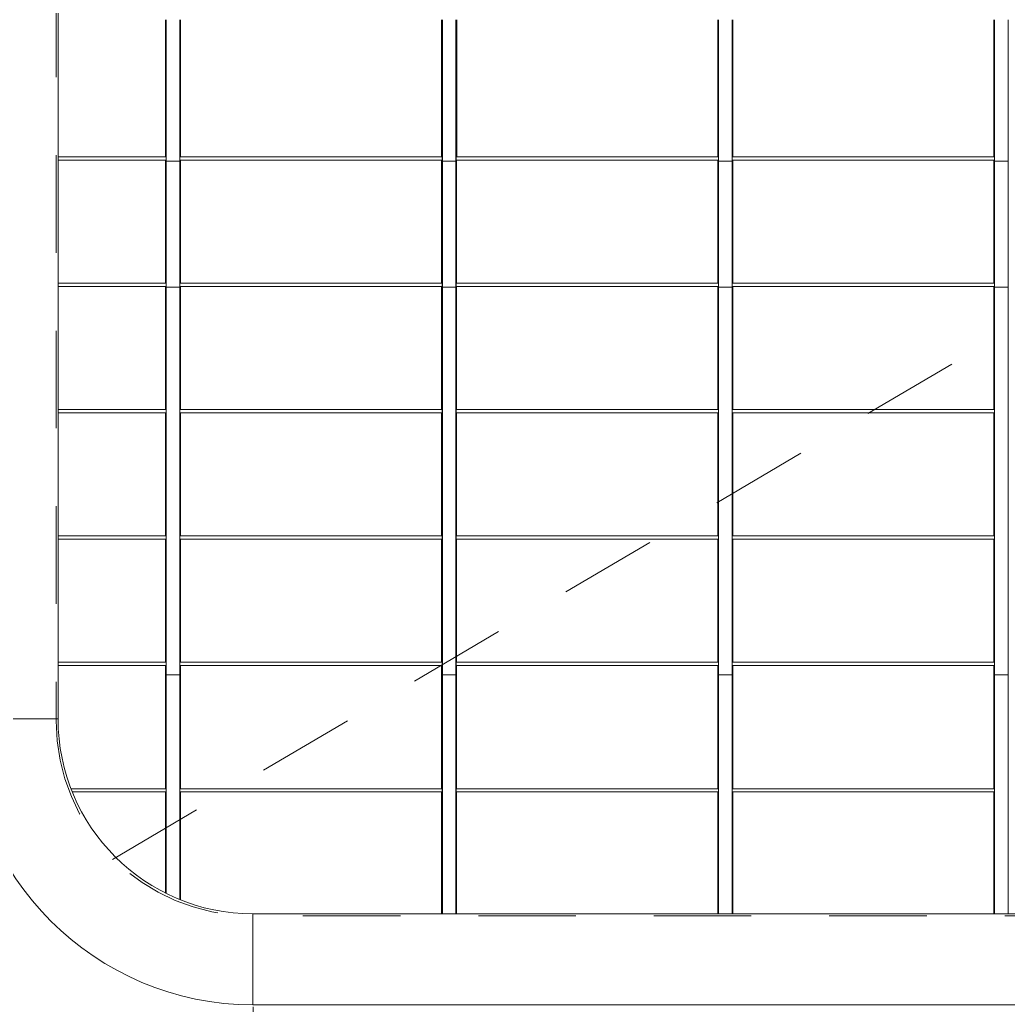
# Model space of a CAD drawing. Header units: metres. Extents: x -227.9 to -140, y 38 to 92.1.
# Drawn here: x -205.37 to -197.77, y 60.33 to 67.91 of the extents above; entities that cross this region are included whole.
import ezdxf

# ---------------------------------------------------------------- set-up
doc = ezdxf.new("R2010")
doc.units = ezdxf.units.M
doc.linetypes.add('JIS_02_0.7', pattern=[1.35, 0.75, -0.6])
doc.layers.add('A-DETL', color=94, linetype='Continuous', lineweight=5, true_color=0x00a600)
doc.layers.add('A-DETL-MBND', color=9, linetype='Continuous', lineweight=5, true_color=0xc0c0c0)
doc.layers.add('A-ROOF', color=7, linetype='Continuous', lineweight=5)

# ---------------------------------------------------------------- blocks, each defined once
blk = doc.blocks.new('LAG-B1020-CADRE STRUCTURELLE-PATIO - MUC-PATIO_skp_80-11715553-MUC-LAG-PRO-PLA-ARC-TZN-N03-AG02F')
at = {"layer": 'A-DETL-MBND'}
for p, q in [((1.8076, 7.8857), (1.8076, 6.8313)), ((1.8076, 6.8313), (1.8076, 7.8857)), ((1.9215, 7.8857), (1.9215, 6.8313)), ((1.9215, 6.8313), (1.9215, 7.8857)), ((3.9326, 7.8857), (3.9326, 6.8313)), ((3.9326, 6.8313), (3.9326, 7.8857)), ((4.0465, 7.8857), (4.0465, 6.8313)), ((4.0465, 6.8313), (4.0465, 7.8857)), ((6.0576, 7.8857), (6.0576, 6.8313)), ((6.0576, 6.8313), (6.0576, 7.8857)), ((6.1715, 7.8857), (6.1715, 6.8313)), ((6.1715, 6.8313), (6.1715, 7.8857)), ((8.1826, 7.8857), (8.1826, 6.8313)), ((8.1826, 6.8313), (8.1826, 7.8857)), ((0.9802, 6.8313), (1.8076, 6.8313)), ((0.9802, 6.8313), (1.8076, 6.8313)), ((1.8115, 6.8069), (0.9802, 6.8069)), ((0.9802, 6.8069), (1.8115, 6.8069)), ((1.8071, 6.8069), (1.8071, 5.8597)), ((1.8071, 5.8597), (1.8071, 6.8069)), ((1.9177, 6.8069), (3.9365, 6.8069)), ((3.9365, 6.8069), (1.9177, 6.8069)), ((1.921, 5.8597), (1.921, 6.8069)), ((1.921, 6.8069), (1.921, 5.8597)), ((1.9215, 6.8313), (3.9326, 6.8313)), ((3.9326, 6.8313), (1.9215, 6.8313)), ((3.9321, 5.8597), (3.9321, 6.8069)), ((3.9321, 6.8069), (3.9321, 5.8597)), ((4.0427, 6.8069), (6.0615, 6.8069)), ((6.0615, 6.8069), (4.0427, 6.8069)), ((4.046, 5.8597), (4.046, 6.8069)), ((4.046, 6.8069), (4.046, 5.8597)), ((4.0465, 6.8313), (6.0576, 6.8313)), ((6.0576, 6.8313), (4.0465, 6.8313)), ((6.0571, 5.8597), (6.0571, 6.8069)), ((6.0571, 6.8069), (6.0571, 5.8597)), ((6.1677, 6.8069), (8.1865, 6.8069)), ((8.1865, 6.8069), (6.1677, 6.8069)), ((6.171, 5.8597), (6.171, 6.8069)), ((6.171, 6.8069), (6.171, 5.8597)), ((6.1715, 6.8313), (8.1826, 6.8313)), ((8.1826, 6.8313), (6.1715, 6.8313)), ((8.1821, 5.8597), (8.1821, 6.8069)), ((8.1821, 6.8069), (8.1821, 5.8597)), ((0.9802, 5.8597), (1.8071, 5.8597)), ((0.9802, 5.8597), (1.8071, 5.8597)), ((1.921, 5.8597), (3.9321, 5.8597)), ((1.921, 5.8597), (3.9321, 5.8597)), ((4.046, 5.8597), (6.0571, 5.8597)), ((4.046, 5.8597), (6.0571, 5.8597)), ((6.171, 5.8597), (8.1821, 5.8597)), ((6.171, 5.8597), (8.1821, 5.8597)), ((1.8115, 5.8353), (0.9802, 5.8353)), ((0.9802, 5.8353), (1.8115, 5.8353)), ((1.8071, 5.8353), (1.8071, 4.8881)), ((1.8071, 4.8881), (1.8071, 5.8353)), ((1.9177, 5.8353), (3.9365, 5.8353)), ((1.9177, 5.8353), (3.9365, 5.8353)), ((1.921, 4.8881), (1.921, 5.8353)), ((1.921, 5.8353), (1.921, 4.8881)), ((3.9321, 4.8881), (3.9321, 5.8353)), ((3.9321, 5.8353), (3.9321, 4.8881)), ((4.0427, 5.8353), (6.0615, 5.8353)), ((4.0427, 5.8353), (6.0615, 5.8353)), ((4.046, 4.8881), (4.046, 5.8353)), ((4.046, 5.8353), (4.046, 4.8881)), ((6.0571, 4.8881), (6.0571, 5.8353)), ((6.0571, 5.8353), (6.0571, 4.8881)), ((6.1677, 5.8353), (8.1865, 5.8353)), ((6.1677, 5.8353), (8.1865, 5.8353)), ((6.171, 4.8881), (6.171, 5.8353)), ((6.171, 5.8353), (6.171, 4.8881)), ((8.1821, 4.8881), (8.1821, 5.8353)), ((8.1821, 5.8353), (8.1821, 4.8881)), ((0.9802, 4.8881), (1.8071, 4.8881)), ((0.9802, 4.8881), (1.8071, 4.8881)), ((1.921, 4.8881), (3.9321, 4.8881)), ((1.921, 4.8881), (3.9321, 4.8881)), ((4.046, 4.8881), (6.0571, 4.8881)), ((4.046, 4.8881), (6.0571, 4.8881)), ((6.171, 4.8881), (8.1821, 4.8881)), ((6.171, 4.8881), (8.1821, 4.8881)), ((1.8115, 4.8637), (0.9802, 4.8637)), ((0.9802, 4.8637), (1.8115, 4.8637)), ((1.8071, 4.8637), (1.8071, 3.9159)), ((1.8071, 3.9159), (1.8071, 4.8637)), ((1.9177, 4.8637), (3.9365, 4.8637)), ((1.9177, 4.8637), (3.9365, 4.8637)), ((1.921, 3.9159), (1.921, 4.8637)), ((1.921, 4.8637), (1.921, 3.9159)), ((3.9321, 3.9159), (3.9321, 4.8637)), ((3.9321, 4.8637), (3.9321, 3.9159)), ((4.0427, 4.8637), (6.0615, 4.8637)), ((4.0427, 4.8637), (6.0615, 4.8637)), ((4.046, 3.9159), (4.046, 4.8637)), ((4.046, 4.8637), (4.046, 3.9159)), ((6.0571, 3.9159), (6.0571, 4.8637)), ((6.0571, 4.8637), (6.0571, 3.9159)), ((6.1677, 4.8637), (8.1865, 4.8637)), ((6.1677, 4.8637), (8.1865, 4.8637)), ((6.171, 3.9159), (6.171, 4.8637)), ((6.171, 4.8637), (6.171, 3.9159)), ((8.1821, 3.9159), (8.1821, 4.8637)), ((8.1821, 4.8637), (8.1821, 3.9159)), ((0.9802, 3.9159), (1.8071, 3.9159)), ((0.9802, 3.9159), (1.8071, 3.9159)), ((1.8115, 3.8915), (0.9802, 3.8915)), ((0.9802, 3.8915), (1.8115, 3.8915)), ((1.8071, 3.8915), (1.8071, 2.9443)), ((1.8071, 2.9443), (1.8071, 3.8915)), ((1.9177, 3.8915), (3.9365, 3.8915)), ((1.9177, 3.8915), (3.9365, 3.8915)), ((1.921, 3.9159), (3.9321, 3.9159)), ((1.921, 3.9159), (3.9321, 3.9159)), ((1.921, 2.9443), (1.921, 3.8915)), ((1.921, 3.8915), (1.921, 2.9443)), ((3.9321, 2.9443), (3.9321, 3.8915)), ((3.9321, 3.8915), (3.9321, 2.9443)), ((4.0427, 3.8915), (6.0615, 3.8915)), ((4.0427, 3.8915), (6.0615, 3.8915)), ((4.046, 3.9159), (6.0571, 3.9159)), ((4.046, 3.9159), (6.0571, 3.9159)), ((4.046, 2.9443), (4.046, 3.8915)), ((4.046, 3.8915), (4.046, 2.9443)), ((6.0571, 2.9443), (6.0571, 3.8915)), ((6.0571, 3.8915), (6.0571, 2.9443)), ((6.1677, 3.8915), (8.1865, 3.8915)), ((6.1677, 3.8915), (8.1865, 3.8915)), ((6.171, 3.9159), (8.1821, 3.9159)), ((6.171, 3.9159), (8.1821, 3.9159)), ((6.171, 2.9443), (6.171, 3.8915)), ((6.171, 3.8915), (6.171, 2.9443)), ((8.1821, 2.9443), (8.1821, 3.8915)), ((8.1821, 3.8915), (8.1821, 2.9443)), ((0.9802, 2.9443), (1.8071, 2.9443)), ((0.9802, 2.9443), (1.8071, 2.9443)), ((1.8115, 2.92), (0.9802, 2.92)), ((0.9802, 2.92), (1.8115, 2.92)), ((1.8071, 2.9199), (1.8071, 1.9715)), ((1.8071, 1.9715), (1.8071, 2.9199)), ((1.9177, 2.92), (3.9365, 2.92)), ((1.9177, 2.92), (3.9365, 2.92)), ((1.921, 2.9443), (3.9321, 2.9443)), ((1.921, 2.9443), (3.9321, 2.9443)), ((1.921, 1.9715), (1.921, 2.9199)), ((1.921, 2.9199), (1.921, 1.9715)), ((3.9321, 1.9715), (3.9321, 2.9199)), ((3.9321, 2.9199), (3.9321, 1.9715)), ((4.0427, 2.92), (6.0615, 2.92)), ((4.0427, 2.92), (6.0615, 2.92)), ((4.046, 2.9443), (6.0571, 2.9443)), ((4.046, 2.9443), (6.0571, 2.9443)), ((4.046, 1.9715), (4.046, 2.9199)), ((4.046, 2.9199), (4.046, 1.9715)), ((6.0571, 1.9715), (6.0571, 2.9199)), ((6.0571, 2.9199), (6.0571, 1.9715)), ((6.1677, 2.92), (8.1865, 2.92)), ((6.1677, 2.92), (8.1865, 2.92)), ((6.171, 2.9443), (8.1821, 2.9443)), ((6.171, 2.9443), (8.1821, 2.9443)), ((6.171, 1.9715), (6.171, 2.9199)), ((6.171, 2.9199), (6.171, 1.9715)), ((8.1821, 1.9715), (8.1821, 2.9199)), ((8.1821, 2.9199), (8.1821, 1.9715)), ((1.8071, 1.9715), (1.0808, 1.9715)), ((1.8071, 1.9715), (1.0808, 1.9715)), ((1.8115, 1.9471), (1.0909, 1.9471)), ((1.0909, 1.9471), (1.8115, 1.9471)), ((1.8071, 1.9471), (1.8071, 1.17)), ((1.8071, 1.17), (1.8071, 1.9471)), ((1.9177, 1.9471), (3.9365, 1.9471)), ((1.9177, 1.9471), (3.9365, 1.9471)), ((1.921, 1.9715), (3.9321, 1.9715)), ((1.921, 1.9715), (3.9321, 1.9715)), ((1.921, 1.1187), (1.921, 1.9471)), ((1.921, 1.9471), (1.921, 1.1187)), ((3.9321, 1.0091), (3.9321, 1.9471)), ((3.9321, 1.9471), (3.9321, 1.0091)), ((4.0427, 1.9471), (6.0615, 1.9471)), ((4.0427, 1.9471), (6.0615, 1.9471)), ((4.046, 1.9715), (6.0571, 1.9715)), ((4.046, 1.9715), (6.0571, 1.9715)), ((4.046, 1.0091), (4.046, 1.9471)), ((4.046, 1.9471), (4.046, 1.0091)), ((6.0571, 1.0091), (6.0571, 1.9471)), ((6.0571, 1.9471), (6.0571, 1.0091)), ((6.1677, 1.9471), (8.1865, 1.9471)), ((6.1677, 1.9471), (8.1865, 1.9471)), ((6.171, 1.9715), (8.1821, 1.9715)), ((6.171, 1.9715), (8.1821, 1.9715)), ((6.171, 1.0091), (6.171, 1.9471)), ((6.171, 1.9471), (6.171, 1.0091)), ((8.1821, 1.0091), (8.1821, 1.9471)), ((8.1821, 1.9471), (8.1821, 1.0091))]:
    blk.add_line(p, q, dxfattribs=at)
blk = doc.blocks.new('LAG-B1020-CADRE STRUCTURELLE-PATIO - MUC-PATIO_skp_79-11715552-MUC-LAG-PRO-PLA-ARC-TZN-N03-AG02F')
at = {"layer": 'A-DETL-MBND'}
for p, q in [((1.7871, 6.8029), (1.7871, 7.8574)), ((1.7871, 7.8574), (1.7871, 6.8029)), ((1.901, 7.8574), (1.901, 6.8029)), ((1.901, 7.8574), (1.901, 6.8029)), ((3.9121, 6.8029), (3.9121, 7.8574)), ((3.9121, 7.8574), (3.9121, 6.8029)), ((4.026, 7.8574), (4.026, 6.8029)), ((4.026, 7.8574), (4.026, 6.8029)), ((6.0371, 6.8029), (6.0371, 7.8574)), ((6.0371, 7.8574), (6.0371, 6.8029)), ((6.151, 7.8574), (6.151, 6.8029)), ((6.151, 7.8574), (6.151, 6.8029)), ((8.1621, 6.8029), (8.1621, 7.8574)), ((8.1621, 7.8574), (8.1621, 6.8029)), ((1.7871, 6.8029), (0.9602, 6.8029)), ((1.7871, 6.8029), (0.9602, 6.8029)), ((1.7865, 5.8313), (1.7865, 6.7786)), ((1.7865, 6.7786), (1.7865, 5.8313)), ((3.9121, 6.8029), (1.901, 6.8029)), ((1.901, 6.8029), (3.9121, 6.8029)), ((1.901, 6.7786), (1.901, 5.8313)), ((1.901, 6.7786), (1.901, 5.8313)), ((3.9121, 5.8313), (3.9121, 6.7786)), ((3.9121, 6.7786), (3.9121, 5.8313)), ((6.0371, 6.8029), (4.026, 6.8029)), ((4.026, 6.8029), (6.0371, 6.8029)), ((4.026, 6.7786), (4.026, 5.8313)), ((4.026, 6.7786), (4.026, 5.8313)), ((6.0371, 5.8313), (6.0371, 6.7786)), ((6.0371, 6.7786), (6.0371, 5.8313)), ((8.1621, 6.8029), (6.151, 6.8029)), ((6.151, 6.8029), (8.1621, 6.8029)), ((6.151, 6.7786), (6.151, 5.8313)), ((6.151, 6.7786), (6.151, 5.8313)), ((8.1621, 5.8313), (8.1621, 6.7786)), ((8.1621, 6.7786), (8.1621, 5.8313)), ((1.7865, 5.8313), (0.9602, 5.8313)), ((1.7865, 5.8313), (0.9602, 5.8313)), ((1.7865, 4.8597), (1.7865, 5.807)), ((1.7865, 5.807), (1.7865, 4.8597)), ((3.9121, 5.8313), (1.901, 5.8313)), ((3.9121, 5.8313), (1.901, 5.8313)), ((1.901, 5.807), (1.901, 4.8597)), ((1.901, 5.807), (1.901, 4.8597)), ((3.9121, 4.8597), (3.9121, 5.807)), ((3.9121, 5.807), (3.9121, 4.8597)), ((6.0371, 5.8313), (4.026, 5.8313)), ((6.0371, 5.8313), (4.026, 5.8313)), ((4.026, 5.807), (4.026, 4.8597)), ((4.026, 5.807), (4.026, 4.8597)), ((6.0371, 4.8597), (6.0371, 5.807)), ((6.0371, 5.807), (6.0371, 4.8597)), ((8.1621, 5.8313), (6.151, 5.8313)), ((8.1621, 5.8313), (6.151, 5.8313)), ((6.151, 5.807), (6.151, 4.8597)), ((6.151, 5.807), (6.151, 4.8597)), ((8.1621, 4.8597), (8.1621, 5.807)), ((8.1621, 5.807), (8.1621, 4.8597)), ((1.7865, 4.8597), (0.9602, 4.8597)), ((1.7865, 4.8597), (0.9602, 4.8597)), ((1.7865, 3.8876), (1.7865, 4.8354)), ((1.7865, 4.8354), (1.7865, 3.8876)), ((3.9121, 4.8597), (1.901, 4.8597)), ((3.9121, 4.8597), (1.901, 4.8597)), ((1.901, 4.8354), (1.901, 3.8876)), ((1.901, 4.8354), (1.901, 3.8876)), ((3.9121, 3.8876), (3.9121, 4.8354)), ((3.9121, 4.8354), (3.9121, 3.8876)), ((6.0371, 4.8597), (4.026, 4.8597)), ((6.0371, 4.8597), (4.026, 4.8597)), ((4.026, 4.8354), (4.026, 3.8876)), ((4.026, 4.8354), (4.026, 3.8876)), ((6.0371, 3.8876), (6.0371, 4.8354)), ((6.0371, 4.8354), (6.0371, 3.8876)), ((8.1621, 4.8597), (6.151, 4.8597)), ((8.1621, 4.8597), (6.151, 4.8597)), ((6.151, 4.8354), (6.151, 3.8876)), ((6.151, 4.8354), (6.151, 3.8876)), ((8.1621, 3.8876), (8.1621, 4.8354)), ((8.1621, 4.8354), (8.1621, 3.8876)), ((1.7865, 3.8876), (0.9602, 3.8876)), ((1.7865, 3.8876), (0.9602, 3.8876)), ((3.9121, 3.8876), (1.901, 3.8876)), ((3.9121, 3.8876), (1.901, 3.8876)), ((6.0371, 3.8876), (4.026, 3.8876)), ((6.0371, 3.8876), (4.026, 3.8876)), ((8.1621, 3.8876), (6.151, 3.8876)), ((8.1621, 3.8876), (6.151, 3.8876)), ((1.7865, 2.916), (1.7865, 3.8632)), ((1.7865, 3.8632), (1.7865, 2.916)), ((1.901, 3.8632), (1.901, 2.916)), ((1.901, 3.8632), (1.901, 2.916)), ((3.9121, 2.916), (3.9121, 3.8632)), ((3.9121, 3.8632), (3.9121, 2.916)), ((4.026, 3.8632), (4.026, 2.916)), ((4.026, 3.8632), (4.026, 2.916)), ((6.0371, 2.916), (6.0371, 3.8632)), ((6.0371, 3.8632), (6.0371, 2.916)), ((6.151, 3.8632), (6.151, 2.916)), ((6.151, 3.8632), (6.151, 2.916)), ((8.1621, 2.916), (8.1621, 3.8632)), ((8.1621, 3.8632), (8.1621, 2.916)), ((1.7865, 2.916), (0.9602, 2.916)), ((1.7865, 2.916), (0.9602, 2.916)), ((1.7871, 2.8916), (1.7871, 1.9432)), ((1.7871, 2.8916), (1.7871, 1.9432)), ((3.9121, 2.916), (1.901, 2.916)), ((3.9121, 2.916), (1.901, 2.916)), ((1.901, 2.8916), (1.901, 1.9432)), ((1.901, 2.8916), (1.901, 1.9432)), ((3.9121, 1.9432), (3.9121, 2.8916)), ((3.9121, 2.8916), (3.9121, 1.9432)), ((6.0371, 2.916), (4.026, 2.916)), ((6.0371, 2.916), (4.026, 2.916)), ((4.026, 2.8916), (4.026, 1.9432)), ((4.026, 2.8916), (4.026, 1.9432)), ((6.0371, 1.9432), (6.0371, 2.8916)), ((6.0371, 2.8916), (6.0371, 1.9432)), ((8.1621, 2.916), (6.151, 2.916)), ((8.1621, 2.916), (6.151, 2.916)), ((6.151, 2.8916), (6.151, 1.9432)), ((6.151, 2.8916), (6.151, 1.9432)), ((8.1621, 1.9432), (8.1621, 2.8916)), ((8.1621, 2.8916), (8.1621, 1.9432)), ((1.0608, 1.9432), (1.7871, 1.9432)), ((1.0608, 1.9432), (1.7871, 1.9432)), ((1.7871, 1.9188), (1.7871, 1.1417)), ((1.7871, 1.9188), (1.7871, 1.1417)), ((3.9121, 1.9432), (1.901, 1.9432)), ((3.9121, 1.9432), (1.901, 1.9432)), ((1.901, 1.9188), (1.901, 1.0904)), ((1.901, 1.9188), (1.901, 1.0904)), ((3.9121, 0.9808), (3.9121, 1.9188)), ((3.9121, 1.9188), (3.9121, 0.9808)), ((6.0371, 1.9432), (4.026, 1.9432)), ((6.0371, 1.9432), (4.026, 1.9432)), ((4.026, 1.9188), (4.026, 0.9808)), ((4.026, 1.9188), (4.026, 0.9808)), ((6.0371, 0.9808), (6.0371, 1.9188)), ((6.0371, 1.9188), (6.0371, 0.9808)), ((8.1621, 1.9432), (6.151, 1.9432)), ((8.1621, 1.9432), (6.151, 1.9432)), ((6.151, 1.9188), (6.151, 0.9808)), ((6.151, 1.9188), (6.151, 0.9808)), ((8.1621, 0.9808), (8.1621, 1.9188)), ((8.1621, 1.9188), (8.1621, 0.9808))]:
    blk.add_line(p, q, dxfattribs=at)
blk = doc.blocks.new('LAG-B1020-CADRE STRUCTURELLE-PATIO - MUC-PATIO_skp_76-11715549-MUC-LAG-PRO-PLA-ARC-TZN-N03-AG02F')
at = {"layer": 'A-DETL-MBND'}
for p, q in [((1.901, 7.9319), (1.901, 6.8445)), ((1.901, 7.9319), (1.901, 6.8445)), ((2.006, 7.9319), (2.006, 6.8445)), ((2.006, 6.8445), (2.006, 7.9319)), ((4.026, 7.9319), (4.026, 6.8445)), ((4.026, 7.9319), (4.026, 6.8445)), ((4.131, 7.9319), (4.131, 6.8445)), ((4.131, 6.8445), (4.131, 7.9319)), ((6.151, 7.9319), (6.151, 6.8445)), ((6.151, 7.9319), (6.151, 6.8445)), ((6.256, 7.9319), (6.256, 6.8445)), ((6.256, 6.8445), (6.256, 7.9319)), ((8.276, 7.9319), (8.276, 6.8445)), ((8.276, 7.9319), (8.276, 6.8445)), ((8.381, 7.9319), (8.381, 6.8445)), ((8.381, 6.8445), (8.381, 7.9319)), ((2.006, 6.8445), (1.901, 6.8445)), ((2.006, 6.8445), (1.901, 6.8445)), ((1.901, 5.8739), (1.901, 6.8445)), ((1.901, 6.8445), (1.901, 5.8739)), ((2.006, 6.8445), (2.006, 5.8739)), ((2.006, 6.8445), (2.006, 5.8739)), ((4.131, 6.8445), (4.026, 6.8445)), ((4.131, 6.8445), (4.026, 6.8445)), ((4.026, 5.8739), (4.026, 6.8445)), ((4.026, 6.8445), (4.026, 5.8739)), ((4.131, 6.8445), (4.131, 5.8739)), ((4.131, 6.8445), (4.131, 5.8739)), ((6.256, 6.8445), (6.151, 6.8445)), ((6.256, 6.8445), (6.151, 6.8445)), ((6.151, 5.8739), (6.151, 6.8445)), ((6.151, 6.8445), (6.151, 5.8739)), ((6.256, 6.8445), (6.256, 5.8739)), ((6.256, 6.8445), (6.256, 5.8739)), ((8.381, 6.8445), (8.276, 6.8445)), ((8.381, 6.8445), (8.276, 6.8445)), ((8.276, 5.8739), (8.276, 6.8445)), ((8.276, 6.8445), (8.276, 5.8739)), ((8.381, 6.8445), (8.381, 5.8739)), ((8.381, 6.8445), (8.381, 5.8739)), ((2.006, 5.8739), (1.901, 5.8739)), ((1.901, 5.8739), (2.006, 5.8739)), ((1.901, 5.8739), (1.901, 2.8946)), ((1.901, 5.8739), (1.901, 2.8946)), ((2.006, 5.8738), (2.006, 2.8946)), ((2.006, 2.8946), (2.006, 5.8738)), ((4.131, 5.8739), (4.026, 5.8739)), ((4.026, 5.8739), (4.131, 5.8739)), ((4.026, 5.8739), (4.026, 2.8946)), ((4.026, 5.8739), (4.026, 2.8946)), ((4.131, 5.8738), (4.131, 2.8946)), ((4.131, 2.8946), (4.131, 5.8738)), ((6.256, 5.8739), (6.151, 5.8739)), ((6.151, 5.8739), (6.256, 5.8739)), ((6.151, 5.8739), (6.151, 2.8946)), ((6.151, 5.8739), (6.151, 2.8946)), ((6.256, 5.8738), (6.256, 2.8946)), ((6.256, 2.8946), (6.256, 5.8738)), ((8.381, 5.8739), (8.276, 5.8739)), ((8.276, 5.8739), (8.381, 5.8739)), ((8.276, 5.8739), (8.276, 2.8946)), ((8.276, 5.8739), (8.276, 2.8946)), ((8.381, 5.8738), (8.381, 2.8946)), ((8.381, 2.8946), (8.381, 5.8738)), ((2.006, 2.8946), (1.901, 2.8946)), ((2.006, 2.8946), (1.901, 2.8946)), ((1.901, 1.2139), (1.901, 2.8946)), ((1.901, 2.8946), (1.901, 1.2139)), ((2.006, 2.8945), (2.006, 1.1667)), ((2.006, 2.8945), (2.006, 1.1667)), ((4.131, 2.8946), (4.026, 2.8946)), ((4.131, 2.8946), (4.026, 2.8946)), ((4.026, 1.0552), (4.026, 2.8946)), ((4.026, 2.8946), (4.026, 1.0552)), ((4.131, 2.8945), (4.131, 1.0552)), ((4.131, 2.8945), (4.131, 1.0552)), ((6.256, 2.8946), (6.151, 2.8946)), ((6.256, 2.8946), (6.151, 2.8946)), ((6.151, 1.0552), (6.151, 2.8946)), ((6.151, 2.8946), (6.151, 1.0552)), ((6.256, 2.8945), (6.256, 1.0552)), ((6.256, 2.8945), (6.256, 1.0552)), ((8.381, 2.8946), (8.276, 2.8946)), ((8.381, 2.8946), (8.276, 2.8946)), ((8.276, 1.0552), (8.276, 2.8946)), ((8.276, 2.8946), (8.276, 1.0552)), ((8.381, 2.8945), (8.381, 1.0552)), ((8.381, 2.8945), (8.381, 1.0552))]:
    blk.add_line(p, q, dxfattribs=at)

msp = doc.modelspace()

# ---------------------------------------------------------------- linework, layer by layer
at = {"layer": 'A-DETL', "color": 7, "linetype": 'JIS_02_0.7'}
for p, q in [((-204.6608, 61.447), (-182.3929, 74.5785)), ((-205.0941, 73.6135), (-205.0941, 62.5135)), ((-183.5441, 61.0135), (-203.5941, 61.0135))]:
    msp.add_line(p, q, dxfattribs=at)
for radius in [2.7, 1.5]:
    msp.add_arc((-203.5941, 62.5135), radius, 180, 270, dxfattribs=at)
at = {"layer": 'A-DETL-MBND'}
for p, q in [((-205.0791, 73.5985), (-205.0791, 62.5285)), ((-205.7791, 62.5285), (-205.0791, 62.5285)), ((-203.5791, 60.3285), (-203.5791, 61.0285)), ((-203.5791, 61.0285), (-183.5591, 61.0285))]:
    msp.add_line(p, q, dxfattribs=at)
at = {"layer": 'A-DETL-MBND', "lineweight": 9}
for p, q in [((-204.2511, 66.8507), (-204.2511, 67.9051)), ((-204.2511, 67.9051), (-204.2511, 66.8507)), ((-204.2505, 67.9051), (-204.2505, 66.8507)), ((-204.2505, 66.8507), (-204.2505, 67.9051)), ((-204.2466, 67.9051), (-204.2466, 66.8178)), ((-204.2466, 67.9051), (-204.2466, 66.8178)), ((-204.1416, 67.9051), (-204.1416, 66.8178)), ((-204.1416, 66.8178), (-204.1416, 67.9051)), ((-204.1372, 67.9051), (-204.1372, 66.8507)), ((-204.1372, 67.9051), (-204.1372, 66.8507)), ((-204.1366, 67.9051), (-204.1366, 66.8507)), ((-204.1366, 66.8507), (-204.1366, 67.9051)), ((-202.1261, 66.8507), (-202.1261, 67.9051)), ((-202.1261, 67.9051), (-202.1261, 66.8507)), ((-202.1255, 67.9051), (-202.1255, 66.8507)), ((-202.1255, 66.8507), (-202.1255, 67.9051)), ((-202.1216, 67.9051), (-202.1216, 66.8178)), ((-202.1216, 67.9051), (-202.1216, 66.8178)), ((-202.0166, 67.9051), (-202.0166, 66.8178)), ((-202.0166, 66.8178), (-202.0166, 67.9051)), ((-202.0122, 67.9051), (-202.0122, 66.8507)), ((-202.0122, 67.9051), (-202.0122, 66.8507)), ((-202.0116, 67.9051), (-202.0116, 66.8507)), ((-202.0116, 66.8507), (-202.0116, 67.9051)), ((-200.0011, 66.8507), (-200.0011, 67.9051)), ((-200.0011, 67.9051), (-200.0011, 66.8507)), ((-200.0005, 67.9051), (-200.0005, 66.8507)), ((-200.0005, 66.8507), (-200.0005, 67.9051)), ((-199.9966, 67.9051), (-199.9966, 66.8178)), ((-199.9966, 67.9051), (-199.9966, 66.8178)), ((-199.8916, 67.9051), (-199.8916, 66.8178)), ((-199.8916, 66.8178), (-199.8916, 67.9051)), ((-199.8872, 67.9051), (-199.8872, 66.8507)), ((-199.8872, 67.9051), (-199.8872, 66.8507)), ((-199.8866, 67.9051), (-199.8866, 66.8507)), ((-199.8866, 66.8507), (-199.8866, 67.9051)), ((-197.8761, 66.8507), (-197.8761, 67.9051)), ((-197.8761, 67.9051), (-197.8761, 66.8507)), ((-197.8755, 67.9051), (-197.8755, 66.8507)), ((-197.8755, 66.8507), (-197.8755, 67.9051)), ((-197.8716, 67.9051), (-197.8716, 66.8178)), ((-197.8716, 67.9051), (-197.8716, 66.8178)), ((-204.2516, 65.8791), (-204.2516, 66.8263)), ((-204.2516, 66.8263), (-204.2516, 65.8791)), ((-204.2511, 66.8263), (-204.2511, 65.8791)), ((-204.2511, 65.8791), (-204.2511, 66.8263)), ((-204.2466, 65.8471), (-204.2466, 66.8178)), ((-204.2466, 66.8178), (-204.2466, 65.8471)), ((-204.1416, 66.8178), (-204.1416, 65.8471)), ((-204.1416, 66.8178), (-204.1416, 65.8471)), ((-204.1372, 65.8791), (-204.1372, 66.8263)), ((-204.1372, 66.8263), (-204.1372, 65.8791)), ((-204.1372, 66.8263), (-204.1372, 65.8791)), ((-204.1372, 66.8263), (-204.1372, 65.8791)), ((-202.1261, 65.8791), (-202.1261, 66.8263)), ((-202.1261, 66.8263), (-202.1261, 65.8791)), ((-202.1261, 65.8791), (-202.1261, 66.8263)), ((-202.1261, 66.8263), (-202.1261, 65.8791)), ((-202.1216, 65.8471), (-202.1216, 66.8178)), ((-202.1216, 66.8178), (-202.1216, 65.8471)), ((-202.0166, 66.8178), (-202.0166, 65.8471)), ((-202.0166, 66.8178), (-202.0166, 65.8471)), ((-202.0122, 65.8791), (-202.0122, 66.8263)), ((-202.0122, 66.8263), (-202.0122, 65.8791)), ((-202.0122, 66.8263), (-202.0122, 65.8791)), ((-202.0122, 66.8263), (-202.0122, 65.8791)), ((-200.0011, 65.8791), (-200.0011, 66.8263)), ((-200.0011, 66.8263), (-200.0011, 65.8791)), ((-200.0011, 65.8791), (-200.0011, 66.8263)), ((-200.0011, 66.8263), (-200.0011, 65.8791)), ((-199.9966, 65.8471), (-199.9966, 66.8178)), ((-199.9966, 66.8178), (-199.9966, 65.8471)), ((-199.8916, 66.8178), (-199.8916, 65.8471)), ((-199.8916, 66.8178), (-199.8916, 65.8471)), ((-199.8872, 65.8791), (-199.8872, 66.8263)), ((-199.8872, 66.8263), (-199.8872, 65.8791)), ((-199.8872, 66.8263), (-199.8872, 65.8791)), ((-199.8872, 66.8263), (-199.8872, 65.8791)), ((-197.8761, 65.8791), (-197.8761, 66.8263)), ((-197.8761, 66.8263), (-197.8761, 65.8791)), ((-197.8761, 65.8791), (-197.8761, 66.8263)), ((-197.8761, 66.8263), (-197.8761, 65.8791)), ((-197.8716, 65.8471), (-197.8716, 66.8178)), ((-197.8716, 66.8178), (-197.8716, 65.8471)), ((-204.2516, 64.9075), (-204.2516, 65.8547)), ((-204.2516, 65.8547), (-204.2516, 64.9075)), ((-204.2511, 65.8547), (-204.2511, 64.9075)), ((-204.2511, 64.9075), (-204.2511, 65.8547)), ((-204.2466, 65.8471), (-204.2466, 62.8678)), ((-204.2466, 65.8471), (-204.2466, 62.8678)), ((-204.1416, 65.8471), (-204.1416, 62.8678)), ((-204.1416, 62.8678), (-204.1416, 65.8471)), ((-204.1372, 64.9075), (-204.1372, 65.8547)), ((-204.1372, 65.8547), (-204.1372, 64.9075)), ((-204.1372, 65.8547), (-204.1372, 64.9075)), ((-204.1372, 65.8547), (-204.1372, 64.9075)), ((-202.1261, 64.9075), (-202.1261, 65.8547)), ((-202.1261, 65.8547), (-202.1261, 64.9075)), ((-202.1261, 64.9075), (-202.1261, 65.8547)), ((-202.1261, 65.8547), (-202.1261, 64.9075)), ((-202.1216, 65.8471), (-202.1216, 62.8678)), ((-202.1216, 65.8471), (-202.1216, 62.8678)), ((-202.0166, 65.8471), (-202.0166, 62.8678)), ((-202.0166, 62.8678), (-202.0166, 65.8471)), ((-202.0122, 64.9075), (-202.0122, 65.8547)), ((-202.0122, 65.8547), (-202.0122, 64.9075)), ((-202.0122, 65.8547), (-202.0122, 64.9075)), ((-202.0122, 65.8547), (-202.0122, 64.9075)), ((-200.0011, 64.9075), (-200.0011, 65.8547)), ((-200.0011, 65.8547), (-200.0011, 64.9075)), ((-200.0011, 64.9075), (-200.0011, 65.8547)), ((-200.0011, 65.8547), (-200.0011, 64.9075)), ((-199.9966, 65.8471), (-199.9966, 62.8678)), ((-199.9966, 65.8471), (-199.9966, 62.8678)), ((-199.8916, 65.8471), (-199.8916, 62.8678)), ((-199.8916, 62.8678), (-199.8916, 65.8471)), ((-199.8872, 64.9075), (-199.8872, 65.8547)), ((-199.8872, 65.8547), (-199.8872, 64.9075)), ((-199.8872, 65.8547), (-199.8872, 64.9075)), ((-199.8872, 65.8547), (-199.8872, 64.9075)), ((-197.8761, 64.9075), (-197.8761, 65.8547)), ((-197.8761, 65.8547), (-197.8761, 64.9075)), ((-197.8761, 64.9075), (-197.8761, 65.8547)), ((-197.8761, 65.8547), (-197.8761, 64.9075)), ((-197.8716, 65.8471), (-197.8716, 62.8678)), ((-197.8716, 65.8471), (-197.8716, 62.8678)), ((-204.2516, 63.9353), (-204.2516, 64.8831)), ((-204.2516, 64.8831), (-204.2516, 63.9353)), ((-204.2511, 64.8831), (-204.2511, 63.9353)), ((-204.2511, 63.9353), (-204.2511, 64.8831)), ((-204.1372, 63.9353), (-204.1372, 64.8831)), ((-204.1372, 64.8831), (-204.1372, 63.9353)), ((-204.1372, 64.8831), (-204.1372, 63.9353)), ((-204.1372, 64.8831), (-204.1372, 63.9353)), ((-202.1261, 63.9353), (-202.1261, 64.8831)), ((-202.1261, 64.8831), (-202.1261, 63.9353)), ((-202.1261, 63.9353), (-202.1261, 64.8831)), ((-202.1261, 64.8831), (-202.1261, 63.9353)), ((-202.0122, 63.9353), (-202.0122, 64.8831)), ((-202.0122, 64.8831), (-202.0122, 63.9353)), ((-202.0122, 64.8831), (-202.0122, 63.9353)), ((-202.0122, 64.8831), (-202.0122, 63.9353)), ((-200.0011, 63.9353), (-200.0011, 64.8831)), ((-200.0011, 64.8831), (-200.0011, 63.9353)), ((-200.0011, 63.9353), (-200.0011, 64.8831)), ((-200.0011, 64.8831), (-200.0011, 63.9353)), ((-199.8872, 63.9353), (-199.8872, 64.8831)), ((-199.8872, 64.8831), (-199.8872, 63.9353)), ((-199.8872, 64.8831), (-199.8872, 63.9353)), ((-199.8872, 64.8831), (-199.8872, 63.9353)), ((-197.8761, 63.9353), (-197.8761, 64.8831)), ((-197.8761, 64.8831), (-197.8761, 63.9353)), ((-197.8761, 63.9353), (-197.8761, 64.8831)), ((-197.8761, 64.8831), (-197.8761, 63.9353)), ((-204.2516, 62.9637), (-204.2516, 63.911)), ((-204.2516, 63.911), (-204.2516, 62.9637)), ((-204.2511, 63.911), (-204.2511, 62.9637)), ((-204.2511, 62.9637), (-204.2511, 63.911)), ((-204.1372, 62.9637), (-204.1372, 63.911)), ((-204.1372, 63.911), (-204.1372, 62.9637)), ((-204.1372, 63.911), (-204.1372, 62.9637)), ((-204.1372, 63.911), (-204.1372, 62.9637)), ((-202.1261, 62.9637), (-202.1261, 63.911)), ((-202.1261, 63.911), (-202.1261, 62.9637)), ((-202.1261, 62.9637), (-202.1261, 63.911)), ((-202.1261, 63.911), (-202.1261, 62.9637)), ((-202.0122, 62.9637), (-202.0122, 63.911)), ((-202.0122, 63.911), (-202.0122, 62.9637)), ((-202.0122, 63.911), (-202.0122, 62.9637)), ((-202.0122, 63.911), (-202.0122, 62.9637)), ((-200.0011, 62.9637), (-200.0011, 63.911)), ((-200.0011, 63.911), (-200.0011, 62.9637)), ((-200.0011, 62.9637), (-200.0011, 63.911)), ((-200.0011, 63.911), (-200.0011, 62.9637)), ((-199.8872, 62.9637), (-199.8872, 63.911)), ((-199.8872, 63.911), (-199.8872, 62.9637)), ((-199.8872, 63.911), (-199.8872, 62.9637)), ((-199.8872, 63.911), (-199.8872, 62.9637)), ((-197.8761, 62.9637), (-197.8761, 63.911)), ((-197.8761, 63.911), (-197.8761, 62.9637)), ((-197.8761, 62.9637), (-197.8761, 63.911)), ((-197.8761, 63.911), (-197.8761, 62.9637)), ((-204.2511, 62.9394), (-204.2511, 61.9909)), ((-204.2511, 61.9909), (-204.2511, 62.9394)), ((-204.2511, 62.9394), (-204.2511, 61.9909)), ((-204.2511, 62.9394), (-204.2511, 61.9909)), ((-204.1372, 61.9909), (-204.1372, 62.9394)), ((-204.1372, 62.9394), (-204.1372, 61.9909)), ((-204.1372, 62.9394), (-204.1372, 61.9909)), ((-204.1372, 62.9394), (-204.1372, 61.9909)), ((-202.1261, 61.9909), (-202.1261, 62.9394)), ((-202.1261, 62.9394), (-202.1261, 61.9909)), ((-202.1261, 61.9909), (-202.1261, 62.9394)), ((-202.1261, 62.9394), (-202.1261, 61.9909)), ((-202.0122, 61.9909), (-202.0122, 62.9394)), ((-202.0122, 62.9394), (-202.0122, 61.9909)), ((-202.0122, 62.9394), (-202.0122, 61.9909)), ((-202.0122, 62.9394), (-202.0122, 61.9909)), ((-200.0011, 61.9909), (-200.0011, 62.9394)), ((-200.0011, 62.9394), (-200.0011, 61.9909)), ((-200.0011, 61.9909), (-200.0011, 62.9394)), ((-200.0011, 62.9394), (-200.0011, 61.9909)), ((-199.8872, 61.9909), (-199.8872, 62.9394)), ((-199.8872, 62.9394), (-199.8872, 61.9909)), ((-199.8872, 62.9394), (-199.8872, 61.9909)), ((-199.8872, 62.9394), (-199.8872, 61.9909)), ((-197.8761, 61.9909), (-197.8761, 62.9394)), ((-197.8761, 62.9394), (-197.8761, 61.9909)), ((-197.8761, 61.9909), (-197.8761, 62.9394)), ((-197.8761, 62.9394), (-197.8761, 61.9909)), ((-204.2466, 61.1865), (-204.2466, 62.8678)), ((-204.2466, 62.8678), (-204.2466, 61.1865)), ((-204.1416, 62.8678), (-204.1416, 61.1395)), ((-204.1416, 62.8678), (-204.1416, 61.1395)), ((-202.1216, 61.0285), (-202.1216, 62.8678)), ((-202.1216, 62.8678), (-202.1216, 61.0285)), ((-202.0166, 62.8678), (-202.0166, 61.0285)), ((-202.0166, 62.8678), (-202.0166, 61.0285)), ((-199.9966, 61.0285), (-199.9966, 62.8678)), ((-199.9966, 62.8678), (-199.9966, 61.0285)), ((-199.8916, 62.8678), (-199.8916, 61.0285)), ((-199.8916, 62.8678), (-199.8916, 61.0285)), ((-197.8716, 61.0285), (-197.8716, 62.8678)), ((-197.8716, 62.8678), (-197.8716, 61.0285)), ((-204.2511, 61.9666), (-204.2511, 61.1889)), ((-204.2511, 61.1889), (-204.2511, 61.9666)), ((-204.2511, 61.9666), (-204.2511, 61.1889)), ((-204.2511, 61.9666), (-204.2511, 61.1889)), ((-204.1372, 61.1376), (-204.1372, 61.9666)), ((-204.1372, 61.9666), (-204.1372, 61.1376)), ((-204.1372, 61.9666), (-204.1372, 61.1376)), ((-204.1372, 61.9666), (-204.1372, 61.1376)), ((-202.1261, 61.0285), (-202.1261, 61.9666)), ((-202.1261, 61.9666), (-202.1261, 61.0285)), ((-202.1261, 61.0285), (-202.1261, 61.9666)), ((-202.1261, 61.9666), (-202.1261, 61.0285)), ((-202.0122, 61.0285), (-202.0122, 61.9666)), ((-202.0122, 61.9666), (-202.0122, 61.0285)), ((-202.0122, 61.9666), (-202.0122, 61.0285)), ((-202.0122, 61.9666), (-202.0122, 61.0285)), ((-200.0011, 61.0285), (-200.0011, 61.9666)), ((-200.0011, 61.9666), (-200.0011, 61.0285)), ((-200.0011, 61.0285), (-200.0011, 61.9666)), ((-200.0011, 61.9666), (-200.0011, 61.0285)), ((-199.8872, 61.0285), (-199.8872, 61.9666)), ((-199.8872, 61.9666), (-199.8872, 61.0285)), ((-199.8872, 61.9666), (-199.8872, 61.0285)), ((-199.8872, 61.9666), (-199.8872, 61.0285)), ((-197.8761, 61.0285), (-197.8761, 61.9666)), ((-197.8761, 61.9666), (-197.8761, 61.0285)), ((-197.8761, 61.0285), (-197.8761, 61.9666)), ((-197.8761, 61.9666), (-197.8761, 61.0285))]:
    msp.add_line(p, q, dxfattribs=at)
at = {"layer": 'A-DETL-MBND'}
msp.add_arc((-203.5791, 62.5285), 1.5, 180, 270, dxfattribs=at)
at = {"layer": 'A-ROOF', "color": 9, "linetype": 'JIS_02_0.7', "true_color": 0xc0c0c0}
msp.add_line((-203.5441, 59.5635), (-203.5791, 60.3285), dxfattribs=at)
at = {"layer": 'A-ROOF'}
msp.add_line((-203.5791, 60.3285), (-183.5591, 60.3285), dxfattribs=at)
for centre, radius, start, end in [((-203.5791, 62.5285), 2.2, 180, 270), ((-203.5441, 62.5635), 3, 227.27428, 233.35265)]:
    msp.add_arc(centre, radius, start, end, dxfattribs=at)

# ---------------------------------------------------------------- block references
for name, p in [('LAG-B1020-CADRE STRUCTURELLE-PATIO - MUC-PATIO_skp_80-11715553-MUC-LAG-PRO-PLA-ARC-TZN-N03-AG02F', (-206.0593, 60.0194)), ('LAG-B1020-CADRE STRUCTURELLE-PATIO - MUC-PATIO_skp_79-11715552-MUC-LAG-PRO-PLA-ARC-TZN-N03-AG02F', (-206.0393, 60.0478)), ('LAG-B1020-CADRE STRUCTURELLE-PATIO - MUC-PATIO_skp_76-11715549-MUC-LAG-PRO-PLA-ARC-TZN-N03-AG02F', (-206.1488, 59.9733))]:
    msp.add_blockref(name, p)

doc.saveas('drawing.dxf')
